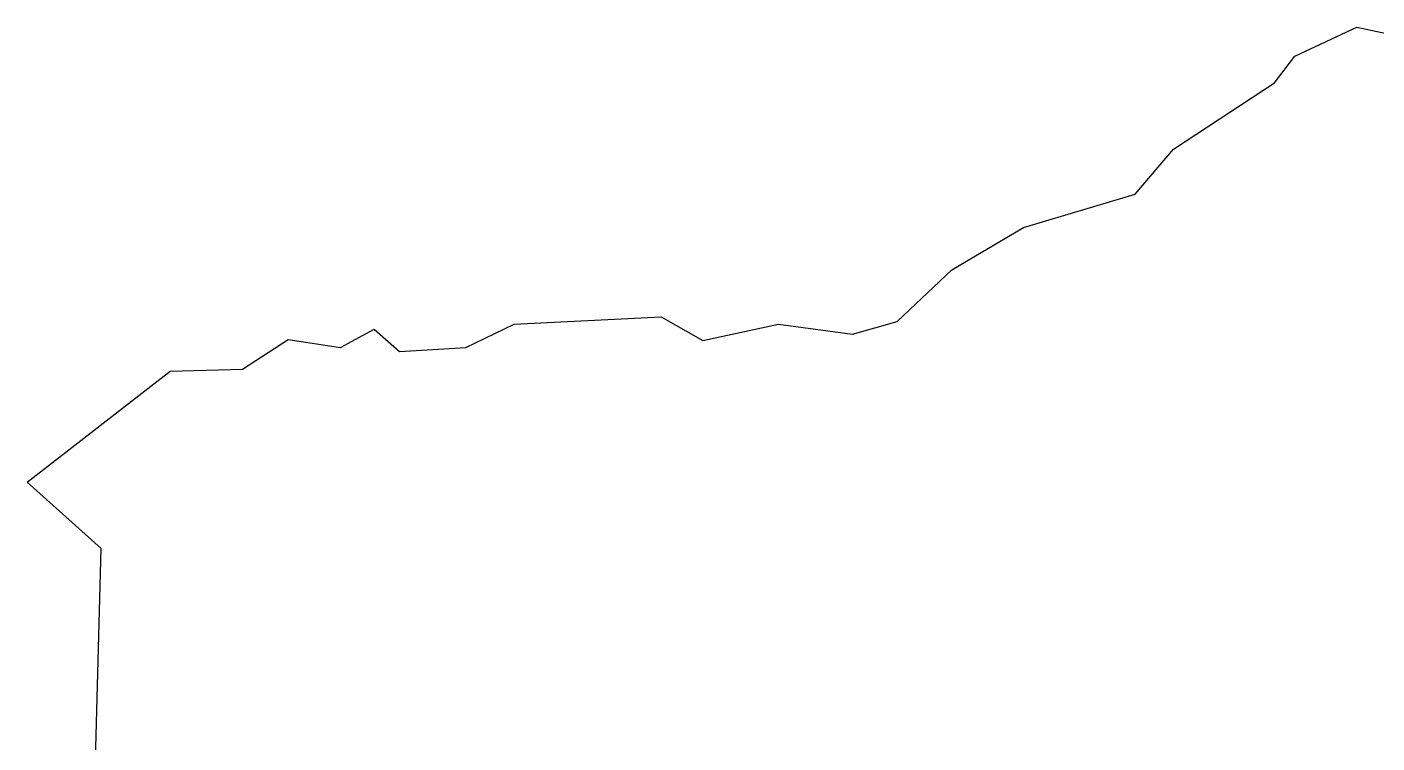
# Model space of a CAD drawing. Header units: metres. Extents: x 351288 to 357899, y 1752801 to 1757437.
# Drawn here: x 351288 to 352713, y 1753907 to 1754662 of the extents above; entities that cross this region are included whole.
import ezdxf

# ---------------------------------------------------------------- set-up
doc = ezdxf.new("R2010")
doc.units = ezdxf.units.M
doc.layers.add('village', color=3, linetype='Continuous')

msp = doc.modelspace()

# ---------------------------------------------------------------- linework, layer by layer
at = {"layer": 'village', "color": 3}
for p, q in [((352626.1, 1754631.4), (352691.6, 1754662.2)), ((352691.6, 1754662.2), (352753.5, 1754649)), ((352604.8, 1754603.5), (352626.1, 1754631.4)), ((352498.3, 1754533.5), (352604.8, 1754603.5)), ((352457.8, 1754485.9), (352498.3, 1754533.5)), ((352339.9, 1754450.9), (352457.8, 1754485.9)), ((352264.4, 1754406.1), (352339.9, 1754450.9)), ((352206.5, 1754351.6), (352264.4, 1754406.1)), ((351751.2, 1754324.4), (351802.4, 1754348.9)), ((351802.4, 1754348.9), (351957.3, 1754356.5)), ((351957.3, 1754356.5), (352001.4, 1754331.6)), ((352001.4, 1754331.6), (352081.3, 1754348.8)), ((352081.3, 1754348.8), (352159.5, 1754338.3)), ((352159.5, 1754338.3), (352206.5, 1754351.6)), ((351618.8, 1754324.2), (351654.6, 1754343.6)), ((351654.6, 1754343.6), (351681.3, 1754320.2)), ((351515.5, 1754301.4), (351563.8, 1754332.7)), ((351563.8, 1754332.7), (351618.8, 1754324.2)), ((351681.3, 1754320.2), (351751.2, 1754324.4)), ((351288.1, 1754182.3), (351439.2, 1754299.2)), ((351439.2, 1754299.2), (351515.5, 1754301.4)), ((351366.2, 1754112.2), (351288.1, 1754182.3)), ((351357.1, 1753767.3), (351366.2, 1754112.2))]:
    msp.add_line(p, q, dxfattribs=at)

doc.saveas('drawing.dxf')
